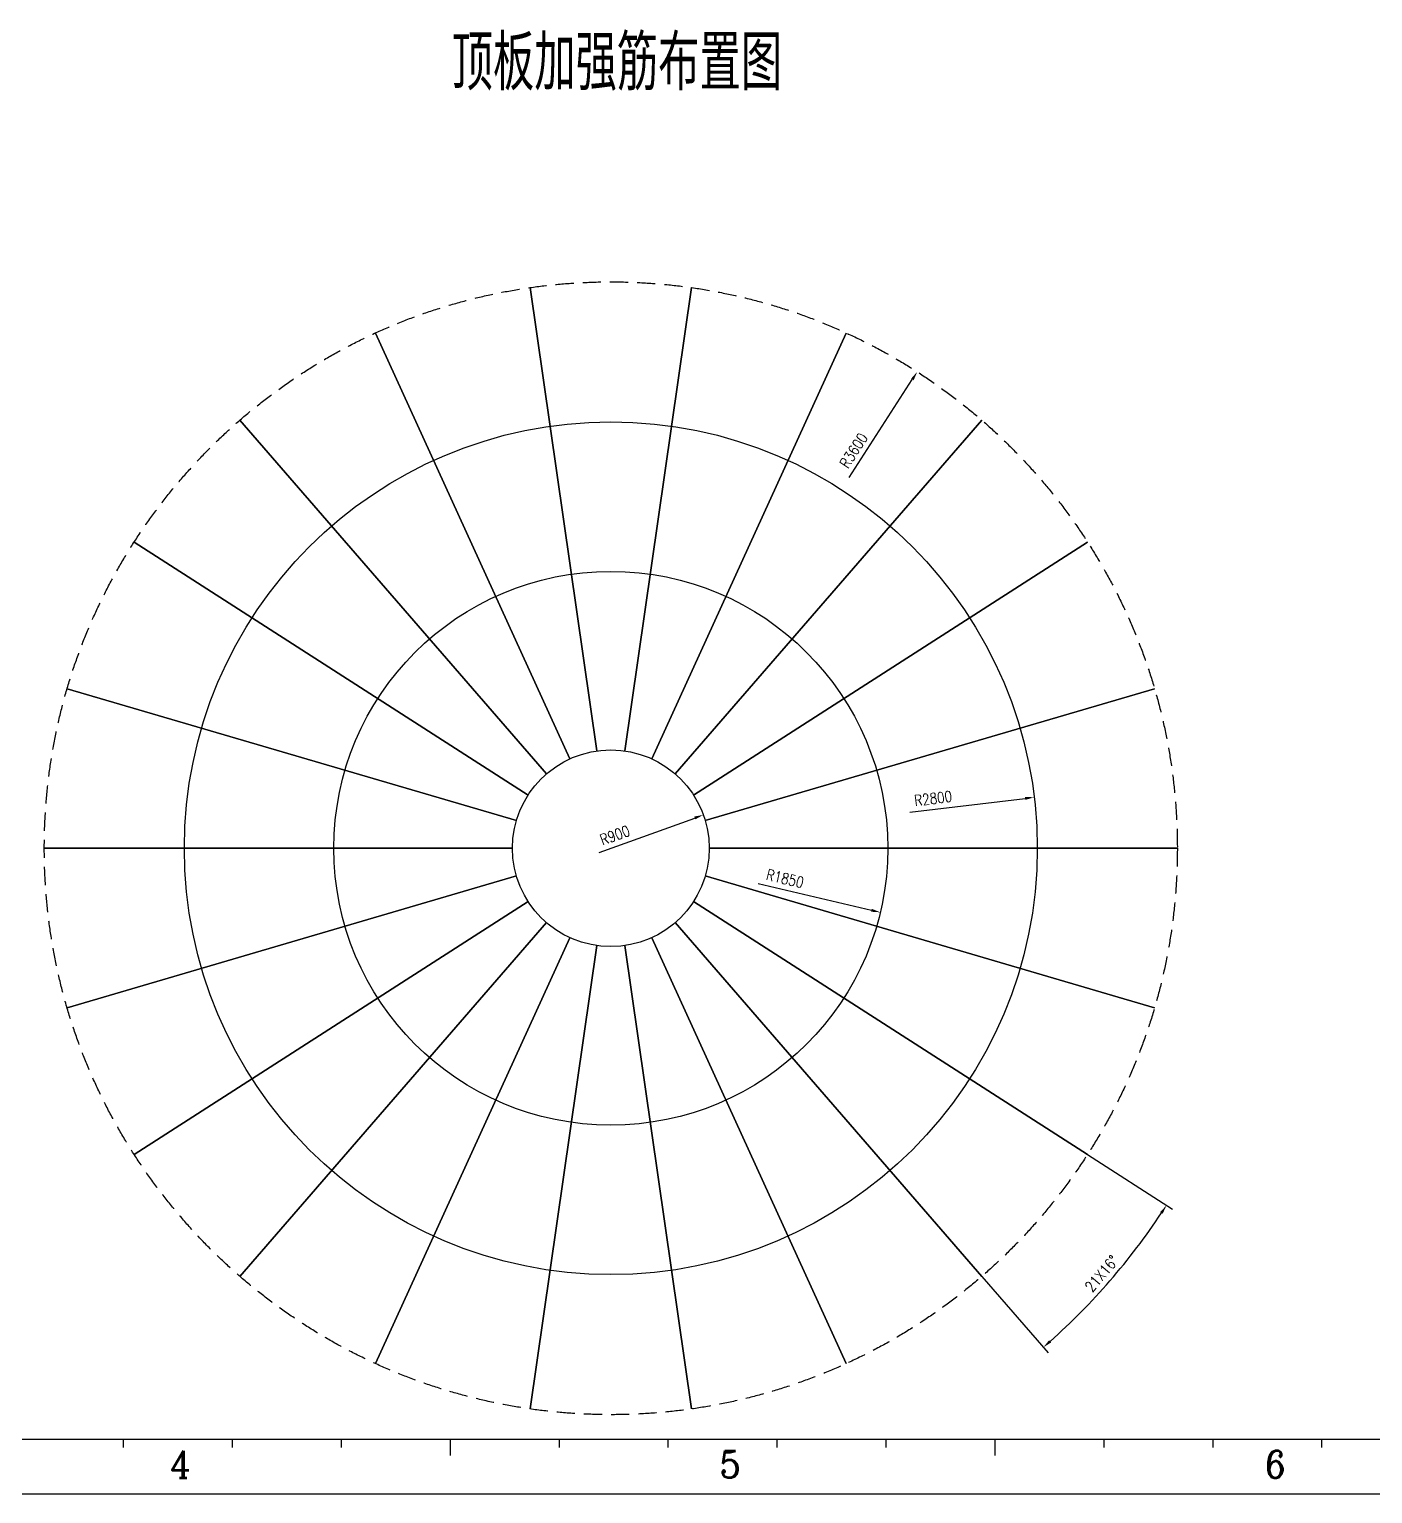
# Model space of a CAD drawing. Header units: inches. Extents: x 8294 to 169867, y -71555 to 12235.
# Drawn here: x 147671 to 158769, y -71555 to -59455 of the extents above; entities that cross this region are included whole.
import ezdxf
from ezdxf.enums import TextEntityAlignment as Align

# ---------------------------------------------------------------- set-up
doc = ezdxf.new("R2010")
doc.units = ezdxf.units.IN
doc.header["$LTSCALE"] = 300
doc.linetypes.add('DASHED', pattern=[0.75, 0.5, -0.25])
for name, color, linetype in [('2细线层', 4, 'Continuous'), ('7标注层', 4, 'Continuous'), ('HIDDEN0', 6, 'DASHED'), ('图框层', 7, 'Continuous')]:
    doc.layers.add(name, color=color, linetype=linetype)
doc.styles.add('cooec', font='romans.shx', dxfattribs={"width": 0.5, "bigfont": 'hztxt.shx'})
doc.styles.add('ROMANC', font='romanc.shx', dxfattribs={"width": 0.75})
doc.styles.add('TH_GBDIM', font='romans.shx', dxfattribs={"width": 0.8, "bigfont": 'gbcbig.shx'})
doc.dimstyles.new('TH_GBDIM', dxfattribs={"dimscale": 30, "dimtxt": 3, "dimasz": 2.5, "dimexe": 2, "dimexo": 0, "dimgap": 1.5, "dimtad": 1, "dimdec": 0, "dimzin": 0, "dimdsep": 46, "dimtxsty": 'TH_GBDIM', "dimcen": 2.5, "dimclrd": 130, "dimclre": 130, "dimclrt": 3, "dimadec": 0, "dimazin": 0, "dimtfac": 0.714286, "dimtdec": 0, "dimtmove": 0, "dimatfit": 3, "dimfxl": 1, "dimtzin": 0, "dimlwd": -1, "dimlwe": -1, "dimarcsym": 0})

# ---------------------------------------------------------------- blocks, each defined once
blk = doc.blocks.new('PC_PAPER_BLOCK')
at = {"layer": '2细线层'}
for p, q in [((340, 0), (340, -1.5)), ((360, 0), (360, -1.5)), ((380, 0), (380, -1.5)), ((400, 0), (400, -3)), ((420, 0), (420, -1.5)), ((440, 0), (440, -1.5)), ((460, 0), (460, -1.5)), ((480, 0), (480, -1.5)), ((500, 0), (500, -3)), ((520, 0), (520, -1.5)), ((540, 0), (540, -1.5)), ((560, 0), (560, -1.5)), ((-25, -10), (816, -10))]:
    blk.add_line(p, q, dxfattribs=at)
at = {"layer": '图框层'}
blk.add_line((0, 0), (806, 0), dxfattribs=at)
at = {"layer": '2细线层', "style": 'ROMANC', "width": 0.9}
for s, p in [('4', (348.58, -7.11)), ('5', (449.48, -7.11)), ('6', (549.58, -7.11))]:
    blk.add_text(s, height=5, dxfattribs=at).set_placement(p)
blk = doc.blocks.new('*D82')
at = {"color": 130, "transparency": 16777216}
for p, q in [((156412, -68752), (157115, -69204)), ((155539, -69759), (156087, -70391))]:
    blk.add_line(p, q, dxfattribs=at)
blk.add_arc((152475, -66222), 5456, 311.6967, 326.4851, dxfattribs=at)
for points in [[(157013, -69228), (157034, -69241), (157065, -69172)], [(156112, -70305), (156096, -70286), (156048, -70345)]]:
    blk.add_solid(points, dxfattribs=at)
at = {"layer": 'Defpoints', "color": 0, "transparency": 16777216}
for p in [(153158, -66661), (153007, -66836), (156412, -68752), (155539, -69759), (156423, -69987)]:
    blk.add_point(p, dxfattribs=at)
at = {"color": 3, "transparency": 16777216, "insert": (156530, -69736), "char_height": 90, "attachment_point": 5, "rotation": 49.0909, "style": 'TH_GBDIM'}
blk.add_mtext('21X16°', dxfattribs=at)
blk = doc.blocks.new('*D79')
at = {"color": 130, "transparency": 16777216}
blk.add_line((154944, -65924), (155898, -65810), dxfattribs=at)
blk.add_solid([(155896, -65797), (155899, -65822), (155972, -65801)], dxfattribs=at)
at = {"layer": 'Defpoints', "color": 0, "transparency": 16777216}
for p in [(155972, -65801), (152475, -66222)]:
    blk.add_point(p, dxfattribs=at)
at = {"color": 3, "transparency": 16777216, "insert": (155138, -65810), "char_height": 90, "attachment_point": 5, "rotation": 6.8668, "style": 'TH_GBDIM'}
blk.add_mtext('R2800', dxfattribs=at)
blk = doc.blocks.new('*D80')
at = {"color": 130, "transparency": 16777216}
blk.add_line((153693, -66512), (154628, -66734), dxfattribs=at)
blk.add_solid([(154630, -66722), (154625, -66746), (154701, -66751)], dxfattribs=at)
at = {"layer": 'Defpoints', "color": 0, "transparency": 16777216}
for p in [(152475, -66222), (154701, -66751)]:
    blk.add_point(p, dxfattribs=at)
at = {"color": 3, "transparency": 16777216, "insert": (153914, -66472), "char_height": 90, "attachment_point": 5, "rotation": 346.6166, "style": 'TH_GBDIM'}
blk.add_mtext('R1850', dxfattribs=at)
blk = doc.blocks.new('*D83')
at = {"color": 130, "transparency": 16777216}
blk.add_line((152378, -66257), (153168, -65972), dxfattribs=at)
blk.add_solid([(153164, -65960), (153173, -65983), (153239, -65946)], dxfattribs=at)
at = {"layer": 'Defpoints', "color": 0, "transparency": 16777216}
for p in [(153239, -65946), (152475, -66222)]:
    blk.add_point(p, dxfattribs=at)
at = {"color": 3, "transparency": 16777216, "insert": (152509, -66114), "char_height": 90, "attachment_point": 5, "rotation": 19.8287, "style": 'TH_GBDIM'}
blk.add_mtext('R900', dxfattribs=at)
blk = doc.blocks.new('*D81')
at = {"color": 130, "transparency": 16777216}
blk.add_line((154445, -63157), (154965, -62348), dxfattribs=at)
blk.add_solid([(154955, -62342), (154976, -62355), (155006, -62285)], dxfattribs=at)
at = {"layer": 'Defpoints', "color": 0, "transparency": 16777216}
for p in [(155006, -62285), (152475, -66222)]:
    blk.add_point(p, dxfattribs=at)
at = {"color": 3, "transparency": 16777216, "insert": (154481, -62935), "char_height": 90, "attachment_point": 5, "rotation": 57.2621, "style": 'TH_GBDIM'}
blk.add_mtext('R3600', dxfattribs=at)

msp = doc.modelspace()

# ---------------------------------------------------------------- linework, layer by layer
msp.add_line((153158.2, -65782.6), (156411.8, -63691.6))
at = {"layer": '7标注层'}
for p, q in [((152359.1, -65417.6), (151808.7, -61589.5)), ((151808.7, -61589.5), (152359.1, -65417.6)), ((152590.3, -65417.6), (153140.7, -61589.5)), ((153140.7, -61589.5), (152590.3, -65417.6)), ((152137.2, -65482.8), (150530.5, -61964.8)), ((150530.5, -61964.8), (152137.2, -65482.8)), ((152812.2, -65482.8), (154418.8, -61964.8)), ((154418.8, -61964.8), (152812.2, -65482.8)), ((151942.6, -65607.8), (149409.9, -62684.9)), ((149409.9, -62684.9), (151942.6, -65607.8)), ((153006.8, -65607.8), (155539.4, -62684.9)), ((155539.4, -62684.9), (153006.8, -65607.8)), ((151791.2, -65782.6), (148537.6, -63691.6)), ((148537.6, -63691.6), (151791.2, -65782.6)), ((156411.8, -63691.6), (153158.2, -65782.6)), ((151695.1, -65992.9), (147984.3, -64903.3)), ((147984.3, -64903.3), (151695.1, -65992.9)), ((153254.3, -65992.9), (156965.1, -64903.3)), ((156965.1, -64903.3), (153254.3, -65992.9)), ((147794.7, -66221.8), (151499.7, -66221.8)), ((151499.7, -66221.8), (147794.7, -66221.8)), ((151499.7, -66221.8), (151662.2, -66221.8)), ((151662.2, -66221.8), (151499.7, -66221.8)), ((153287.2, -66221.8), (157154.7, -66221.8)), ((157154.7, -66221.8), (153287.2, -66221.8)), ((147984.3, -67540.4), (151695.1, -66450.8)), ((151695.1, -66450.8), (147984.3, -67540.4)), ((156965.1, -67540.4), (153254.3, -66450.8)), ((153254.3, -66450.8), (156965.1, -67540.4)), ((148537.6, -68752), (151791.2, -66661.1)), ((151791.2, -66661.1), (148537.6, -68752)), ((156411.8, -68752), (153158.2, -66661.1)), ((153158.2, -66661.1), (156411.8, -68752)), ((149409.9, -69758.8), (151942.6, -66835.9)), ((151942.6, -66835.9), (149409.9, -69758.8)), ((155539.4, -69758.8), (153006.8, -66835.9)), ((153006.8, -66835.9), (155539.4, -69758.8)), ((150530.5, -70478.9), (152137.2, -66960.9)), ((152137.2, -66960.9), (150530.5, -70478.9)), ((151808.7, -70854.2), (152359.1, -67026.1)), ((152359.1, -67026.1), (151808.7, -70854.2)), ((153140.7, -70854.2), (152590.3, -67026.1)), ((152590.3, -67026.1), (153140.7, -70854.2)), ((154418.8, -70478.9), (152812.2, -66960.9)), ((152812.2, -66960.9), (154418.8, -70478.9))]:
    msp.add_line(p, q, dxfattribs=at)
for radius in [3523, 2288, 812.5]:
    msp.add_circle((152474.7, -66221.8), radius, dxfattribs=at)
at = {"layer": 'HIDDEN0'}
msp.add_circle((152474.7, -66221.8), 4680, dxfattribs=at)

# ---------------------------------------------------------------- block references
at = {"layer": '7标注层', "xscale": 45, "yscale": 45, "zscale": 45}
msp.add_blockref('PC_PAPER_BLOCK', (133146.6, -71104.8), dxfattribs=at)

# ---------------------------------------------------------------- texts
at = {"layer": '7标注层', "style": 'cooec', "width": 0.75}
msp.add_text('顶板加强筋布置图', height=455, dxfattribs=at).set_placement((152524.9, -59709.4), align=Align.MIDDLE)

# ---------------------------------------------------------------- dimensions: what is measured, and where the dimension line sits
for mpoint, text, picture, middle in [((155005.6, -62285.2), 'R3600', '*D81', (154556.8, -62983.3)), ((155972.4, -65800.6), 'R2800', '*D79', (155148.5, -65899.8)), ((153239, -65946.2), 'R900', '*D83', (152539.9, -66198.3)), ((154700.6, -66751.4), 'R1850', '*D80', (153893.3, -66559.4))]:
    dim = msp.add_radius_dim(center=(152474.7, -66221.8), mpoint=mpoint, text=text, dimstyle='TH_GBDIM')
    dim.commit()
    dim.dimension.update_dxf_attribs({"geometry": picture, "text_midpoint": middle, "dimtype": 164})
dim = msp.add_angular_dim_2l(base=(156423.3, -69986.9), line1=((153006.8, -66835.9), (155539.4, -69758.8)), line2=((153158.2, -66661.1), (156411.8, -68752)), text='21X<>', dimstyle='TH_GBDIM')
dim.commit()
dim.dimension.update_dxf_attribs({"geometry": '*D82', "text_midpoint": (156530, -69735.8)})

doc.saveas('drawing.dxf')
